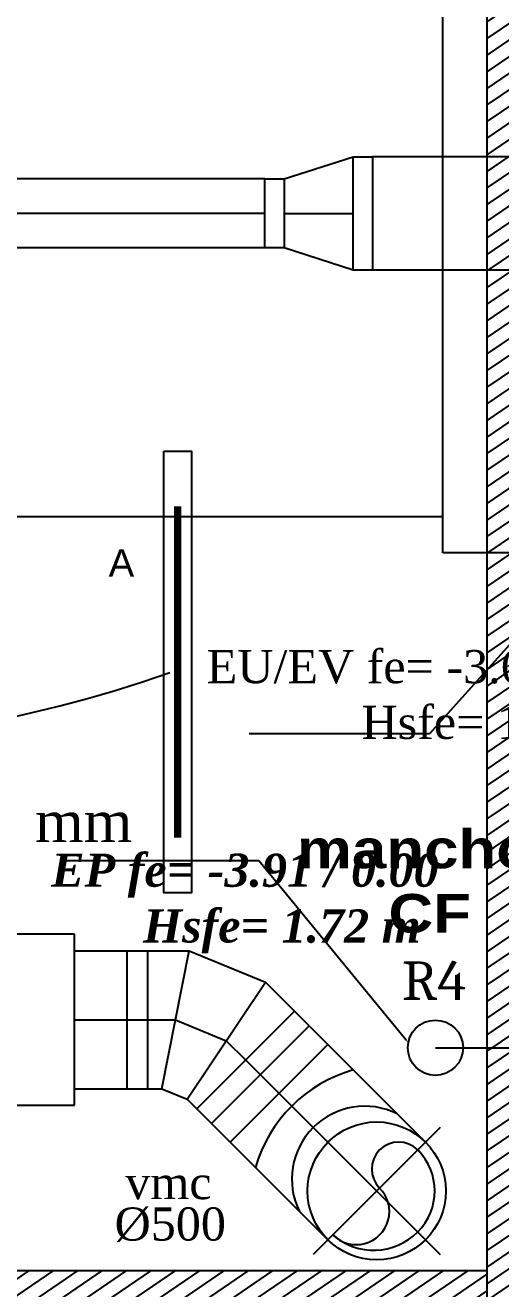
# Model space of a CAD drawing. Header units: millimetres. Extents: x 522027 to 600964, y -380282 to -298602.
# Drawn here: x 563541 to 565261, y -340634 to -336058 of the extents above; entities that cross this region are included whole.
import ezdxf

# ---------------------------------------------------------------- set-up
doc = ezdxf.new("R2010")
doc.units = ezdxf.units.MM
for name, color, linetype in [('3-BAT C-Niveau -2', 7, 'Continuous'), ('prlm-CALORIFUGE', 114, 'Continuous'), ('prlm-EAU-EP', 141, 'Continuous'), ('prlm-EAU-EUEV', 25, 'Continuous')]:
    doc.layers.add(name, color=color, linetype=linetype)
doc.layers.add('prlm-ELEC-CFO', color=1, linetype='Continuous', lineweight=25)
doc.layers.add('prlm-VMC', color=82, linetype='Continuous', lineweight=25)
doc.styles.add('Arial', font='arial.ttf')
doc.styles.add('prlm-eau-ep', font='timesbi.ttf', dxfattribs={"height": 18})
doc.styles.add('prlm-eau-euev', font='pala.ttf', dxfattribs={"height": 18})
doc.styles.add('prlm-heavy', font='ariblk.ttf', dxfattribs={"height": 18})
doc.styles.add('prlm-mod', font='cambriaz.ttf', dxfattribs={"height": 18})
doc.styles.add('prlm-vmc', font='pala.ttf', dxfattribs={"height": 14})

# ---------------------------------------------------------------- blocks, each defined once
blk = doc.blocks.new('xi.luma')
at = {"layer": 'prlm-ELEC-CFO', "color": 0, "linetype": 'ByBlock', "lineweight": -2, "ltscale": 50}
blk.add_lwpolyline([(-80, -5), (-80, 5), (80, 5), (80, -5)], close=True, dxfattribs=at)
at = {"layer": 'prlm-ELEC-CFO', "color": 0, "linetype": 'ByBlock', "lineweight": 5, "ltscale": 50, "const_width": 2.6}
blk.add_lwpolyline([(-60, 0), (60, 0), (60, 0)], dxfattribs=at)

msp = doc.modelspace()

# ---------------------------------------------------------------- hatches: boundary and pattern name
at = {"layer": '3-BAT C-Niveau -2'}
h = msp.add_hatch(dxfattribs=at)
h.set_pattern_fill('MURS MACONNERIE-2', color=256, scale=10, angle=-10.7236, style=0, pattern_type=2)
h.set_pattern_definition([(34.276399, (505201.977, 142710.897), (-23.42441, 44.173488), [])])
h.paths.add_polyline_path([(565211.5, -369569.5), (565391.5, -369769.5), (565391.5, -326721.9), (565211.5, -326721.9)])
h = msp.add_hatch(dxfattribs=at)
h.set_pattern_fill('MURS MACONNERIE-2', color=256, scale=10, angle=-10.7236, style=0, pattern_type=2)
h.set_pattern_definition([(34.276399, (505201.977, 142745.115), (-23.42441, 44.173488), [])])
h.paths.add_polyline_path([(559031.5, -340568), (559031.5, -340748), (565211.5, -340747.9), (565211.5, -340567.9)])

# ---------------------------------------------------------------- linework, layer by layer
for p, q in [((565211.5, -367839.2), (565211.5, -335098.1)), ((565211.5, -337778.1), (565211.5, -335098.1)), ((565211.5, -339899), (565211.5, -337958.1)), ((565211.5, -340567.9), (565211.5, -339999)), ((559031.5, -340568), (565211.5, -340567.9)), ((559031.5, -340568), (564479.3, -340567.9)), ((564579.3, -340567.9), (565211.5, -340567.9))]:
    msp.add_line(p, q, dxfattribs=at)
at = {"layer": 'prlm-EAU-EP'}
for p, q in [((564385.6, -339084.3), (563670.6, -339084.3)), ((564918.1, -339734.1), (564385.6, -339084.3))]:
    msp.add_line(p, q, dxfattribs=at)
at = {"layer": 'prlm-EAU-EP', "ltscale": 20}
for q in [(565024.4, -339761.2), (565024.4, -339761.2), (565024.4, -339761.2), (565024.4, -339761.2), (565024.4, -339761.2), (565024.4, -339761.2), (565024.4, -339761.2), (565024.4, -339761.2), (565885.7, -339761.2)]:
    msp.add_line((565024.4, -339761.2), q, dxfattribs=at)
at = {"layer": 'prlm-EAU-EP'}
msp.add_circle((565024.4, -339761.2), 100, dxfattribs=at)
msp.add_solid([(564919.4, -339733), (564924.4, -339741.8), (564916.8, -339735.1)], dxfattribs=at)
at = {"layer": 'prlm-EAU-EUEV', "ltscale": 50}
for p, q in [((565051.3, -337968.6), (565051.3, -334742.9)), ((562096.5, -337836.4), (565051.3, -337836.4)), ((565051.3, -337836.4), (565051.3, -337836.4)), ((565706.1, -337968.6), (565051.3, -337968.6))]:
    msp.add_line(p, q, dxfattribs=at)
at = {"layer": 'prlm-EAU-EUEV'}
for p, q in [((565583.4, -337976), (565002.8, -338624.7)), ((565002.8, -338624.7), (564350.6, -338624.7))]:
    msp.add_line(p, q, dxfattribs=at)
at = {"layer": 'prlm-ELEC-CFO'}
msp.add_arc((562457.6, -333828.2), 4847.5, 250.3198, 289.3424, dxfattribs=at)
at = {"layer": 'prlm-VMC'}
for p, q in [((564477.3, -336614.3), (564727.3, -336534.3)), ((564727.3, -336944.3), (564727.3, -336534.3)), ((564727.3, -336534.3), (564797.3, -336534.3)), ((567971.6, -336534.2), (564797.3, -336534.3)), ((564797.3, -336534.3), (564797.3, -336944.3)), ((564407.3, -336614.3), (560132.4, -336614.3)), ((564407.3, -336864.3), (564407.3, -336614.3)), ((564407.3, -336614.3), (564477.3, -336614.3)), ((564477.3, -336614.3), (564477.3, -336864.3)), ((564407.3, -336739.3), (560132.4, -336739.3)), ((564477.3, -336739.3), (564727.3, -336739.3)), ((564407.3, -336864.3), (560132.4, -336864.3)), ((564477.3, -336864.3), (564407.3, -336864.3)), ((564727.3, -336944.3), (564477.3, -336864.3)), ((564797.3, -336944.3), (564727.3, -336944.3)), ((567971.6, -336944.2), (564797.3, -336944.3)), ((563718.7, -339349.6), (562898.7, -339349.6)), ((563718.7, -339969.6), (563718.7, -339349.6)), ((563718.7, -339409.6), (563909.4, -339409.6)), ((563909.4, -339409.6), (563984.4, -339409.6)), ((563909.4, -339909.6), (563909.4, -339409.6)), ((563984.4, -339909.6), (563984.4, -339409.6)), ((563984.4, -339409.6), (564133.6, -339409.6)), ((564034.2, -339909.6), (564133.6, -339409.6)), ((564133.6, -339409.6), (564409.3, -339523.8)), ((564126, -339947.7), (564409.3, -339523.8)), ((564409.3, -339523.8), (564514.8, -339629.3)), ((563718.7, -339659.6), (563909.4, -339659.6)), ((563909.4, -339659.6), (563984.4, -339659.6)), ((563984.4, -339659.6), (564083.9, -339659.6)), ((564083.9, -339659.6), (564267.7, -339735.8)), ((564161.2, -339982.9), (564514.8, -339629.3)), ((564567.8, -339682.3), (564514.8, -339629.3)), ((564214.2, -340035.9), (564567.8, -339682.3)), ((564567.8, -339682.3), (564214.2, -340035.9)), ((564567.8, -339682.3), (564988.7, -340103.2)), ((564267.7, -339735.8), (564338, -339806.1)), ((564635.1, -339749.7), (564281.6, -340103.2)), ((564338, -339806.1), (564391, -339859.1)), ((564391, -339859.1), (565041.7, -340509.8)), ((563718.7, -339909.6), (563909.4, -339909.6)), ((563909.4, -339909.6), (563984.4, -339909.6)), ((563984.4, -339909.6), (564034.2, -339909.6)), ((564034.2, -339909.6), (564126, -339947.7)), ((562898.7, -339969.6), (563718.7, -339969.6)), ((564126, -339947.7), (564161.2, -339982.9)), ((564214.2, -340035.9), (564161.2, -339982.9)), ((564214.2, -340035.9), (564635.1, -340456.8)), ((565041.7, -340050.2), (564582.1, -340509.8)), ((564822.5, -340269.4), (564851.7, -340240.2))]:
    msp.add_line(p, q, dxfattribs=at)
msp.add_circle((564811.9, -340280), 250, dxfattribs=at)
msp.add_circle((564811.9, -340280), 250, dxfattribs=at)
for centre, radius, start, end in [((564867.3, -340335.4), 513.3, 105.8516, 164.1484), ((564768.5, -340236.6), 263.6, 63.4922, 206.5078), ((564891.5, -340200.5), 97.5, 45, 225), ((564811.9, -340280), 210, 315, 45), ((564737.8, -340354.4), 120, 224.8881, 45.1119), ((564800.9, -340269), 225.5, 228.9499, 315)]:
    msp.add_arc(centre, radius, start, end, dxfattribs=at)

# ---------------------------------------------------------------- block references
at = {"layer": 'prlm-ELEC-CFO', "xscale": 10, "yscale": 10, "zscale": 10, "rotation": 270.0000000000001}
msp.add_blockref('xi.luma', (564092.1, -338400.2), dxfattribs=at)

# ---------------------------------------------------------------- texts
at = {"layer": 'prlm-CALORIFUGE', "style": 'prlm-heavy'}
for s, p in [('manchon', (564523.2, -339111)), ('CF', (564854.6, -339344.4))]:
    msp.add_text(s, height=140, dxfattribs=at).set_placement(p)
at = {"layer": 'prlm-EAU-EP'}
for s, height, style, p in [('EP fe= -3.91 / 0.00', 120, 'prlm-eau-ep', (563634.2, -339178)), ('Hsfe= 1.72 m', 120, 'prlm-eau-ep', (563966.7, -339380)), ('R4', 140, 'prlm-mod', (564903.2, -339588.4))]:
    msp.add_text(s, height=height, dxfattribs=dict(at, style=style)).set_placement(p)
at = {"layer": 'prlm-EAU-EUEV', "style": 'prlm-eau-euev'}
for s, p in [('EU/EV fe= -3.68 / 0.00', (564196.9, -338440.7)), ('Hsfe= 1.95 m', (564757, -338642.7))]:
    msp.add_text(s, height=120, rotation=360, dxfattribs=at).set_placement(p)
at = {"layer": 'prlm-ELEC-CFO', "insert": (563888.3, -337955.3), "char_height": 100, "attachment_point": 2, "line_spacing_factor": 0.8, "style": 'Arial', "bg_fill": 3, "box_fill_scale": 0.95, "bg_fill_color": 256, "bg_fill_transparency": 0}
msp.add_mtext('A', dxfattribs=at)
at = {"layer": 'prlm-VMC', "style": 'prlm-vmc'}
for s, height, p in [('L x l x h = 804 x 649 x 719 mm', 150, (561037.5, -339016.1)), ('vmc', 120, (563902.4, -340309.6)), ('Ø500', 120, (563863.7, -340459.6))]:
    msp.add_text(s, height=height, dxfattribs=at).set_placement(p)

doc.saveas('drawing.dxf')
